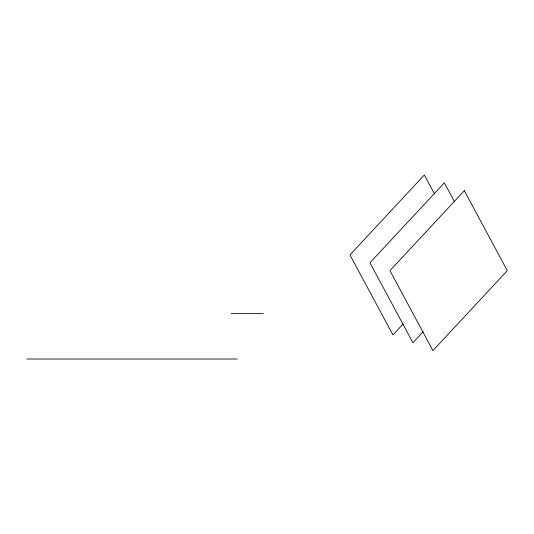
<?xml version="1.0" encoding="UTF-8"?>
<svg xmlns="http://www.w3.org/2000/svg" width="534" height="534" viewBox="0 0 534 534"><rect width="100%" height="100%" fill="white"/><g stroke="black" fill="none" stroke-linecap="round" stroke-linejoin="round"><path stroke-width="0.8" d="M403.163 323.924L392.944 334.911L349.957 254.945L424.336 174.985L434.589 194.062M423.155 331.768L412.936 342.755L369.949 262.795L444.328 182.835L454.581 201.905M231.202 313.625L263.389 313.625M26.7 359.015L237.363 359.015M464.32 190.685L389.94 270.645L432.92 350.604L507.3 270.645L464.32 190.685"/></g></svg>
